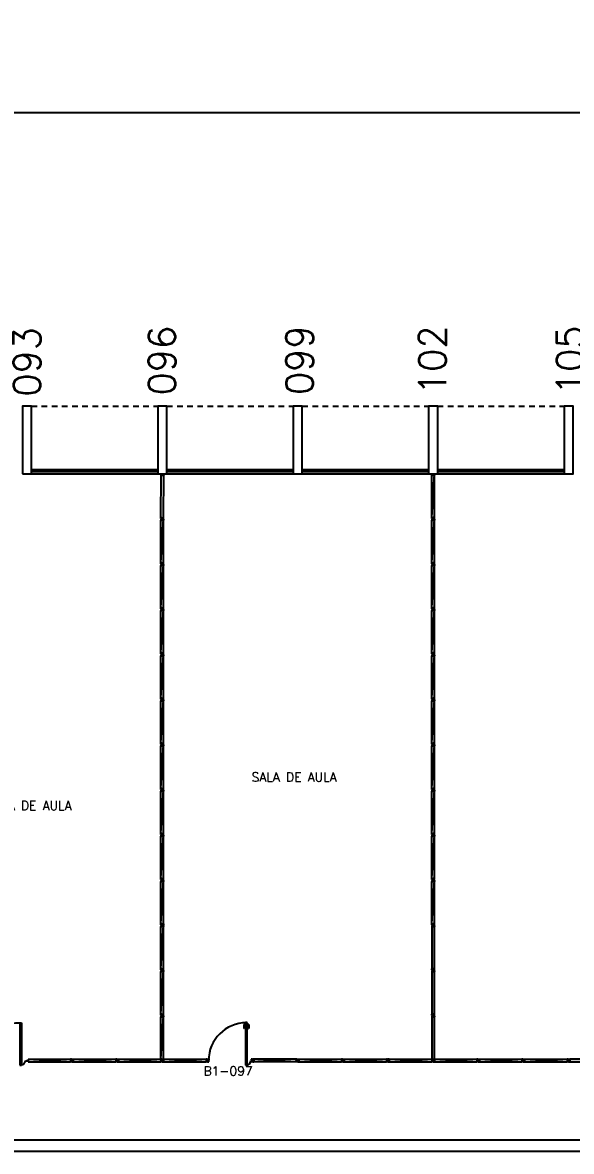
# Model space of a CAD drawing. Header units: millimetres. Extents: x 2641 to 2879, y 1208 to 1302.
# Drawn here: x 2746.93 to 2759.09, y 1276.88 to 1301.9 of the extents above; entities that cross this region are included whole.
import ezdxf
from ezdxf.enums import TextEntityAlignment as Align

# ---------------------------------------------------------------- set-up
doc = ezdxf.new("R2010")
doc.units = ezdxf.units.MM
doc.linetypes.add('HIDDEN2', pattern=[0.1875, 0.125, -0.0625])
for name, color, linetype in [('ALV', 2, 'Continuous'), ('AREA', 2, 'Continuous'), ('BANC', 2, 'Continuous'), ('DIV', 2, 'Continuous'), ('ESQ', 1, 'Continuous'), ('ESTR', 3, 'Continuous'), ('NOPILAR1', 2, 'Continuous'), ('PROJ', 1, 'HIDDEN2'), ('TEXTO-ENDEREÇO', 2, 'Continuous'), ('TEXTOCENTROCUSTO', 2, 'Continuous')]:
    doc.layers.add(name, color=color, linetype=linetype)
doc.styles.add('1', font='romans.shx')
doc.styles.add('NOPILAR', font='simplex.shx', dxfattribs={"height": 0.6})
doc.styles.add('UNB-100', font='simplex.shx', dxfattribs={"height": 0.2})
doc.styles.add('UNB-100-1', font='simplex.shx', dxfattribs={"height": 0.2})
doc.dimstyles.new('1-600', dxfattribs={"dimtxt": 1.1, "dimasz": 2.5, "dimexe": 2, "dimexo": 4, "dimgap": 0.2, "dimtad": 1, "dimdec": 0, "dimzin": 4, "dimdsep": 46, "dimlunit": 6, "dimtxsty": '1', "dimblk1": 'NONE', "dimblk2": 'NONE', "dimsah": 1, "dimcen": 0, "dimclrd": 2, "dimclre": 2, "dimclrt": 2, "dimadec": 0, "dimazin": 0, "dimtfac": 1, "dimtdec": 0, "dimtmove": 2, "dimatfit": 3, "dimldrblk": 'NONE', "dimfxl": 1, "dimtolj": 1, "dimtzin": 0, "dimarcsym": 0})

# ---------------------------------------------------------------- blocks, each defined once
blk = doc.blocks.new('PILAR-SLS')
blk.add_lwpolyline([(0, -1.5), (0.2, -1.5), (0.2, 0), (0, 0)], close=True)
blk = doc.blocks.new('*D54')
at = {"layer": 'DEFPOINTS', "color": 0, "transparency": 16777216}
for p in [(2653.93, 1299.895), (2653.93, 1293.396), (2876.13, 1293.396)]:
    blk.add_point(p, dxfattribs=at)
at = {"layer": 'TEXTOCENTROCUSTO', "color": 2, "lineweight": -2, "transparency": 16777216}
for p, q in [((2653.93, 1297.396), (2653.93, 1301.895)), ((2876.13, 1297.396), (2876.13, 1301.895)), ((2876.13, 1299.895), (2653.93, 1299.895))]:
    blk.add_line(p, q, dxfattribs=at)
at = {"layer": 'TEXTOCENTROCUSTO', "color": 2, "transparency": 16777216, "insert": (2765.03, 1300.645), "char_height": 1.1, "attachment_point": 5, "rotation": 0, "style": '1'}
blk.add_mtext('\\A1;PRC', dxfattribs=at)
blk = doc.blocks.new('_NONE')
at = {"color": 0, "linetype": 'ByBlock'}
blk.add_circle((0, 0), 0.25, dxfattribs=at)
blk = doc.blocks.new('PDVDP-SLS')
for p, q in [((0.112, 0.84), (0.112, -0.1)), ((0.147, 0.84), (0.112, 0.84)), ((0.147, 0.84), (0.147, -0.1)), ((1.853, 0.84), (1.888, 0.84)), ((1.853, 0.84), (1.853, -0.1)), ((1.888, 0.84), (1.888, -0.1)), ((0.009, 0), (-0.009, 0)), ((0, -0.012), (0, 0.01)), ((0.147, -0.1), (0.112, -0.1))]:
    blk.add_line(p, q)
for centre, radius, start, end in [((0.148, -0.002), 0.843, 0, 90), ((1.853, -0.002), 0.843, 90, 180), ((0.131, 0), 0.101, 180, 270), ((1.87, 0), 0.101, 270, 0)]:
    blk.add_arc(centre, radius, start, end)
blk = doc.blocks.new('DIVMT-SLS')
for p, q in [((-0.03, 0.03), (-0.03, 0.006)), ((-0.008, 0.03), (-0.03, 0.03)), ((-0.0185, 0.006), (-0.03, 0.006)), ((-0.0185, -0.006), (-0.0185, 0.006)), ((-0.008, 0.03), (-0.008, 0.02)), ((-0.008, 0.02), (0.008, 0.02)), ((-0.0051, 0), (0.0051, 0)), ((0.0051, 0), (-0.0051, 0)), ((-0.0051, 0), (0.0051, 0)), ((0.97, -0.03), (0, 0.03)), ((0, -0.0051), (0, 0.0051)), ((0, 0.0051), (0, -0.0051)), ((0.008, 0.03), (0.008, 0.02)), ((0.008, 0.03), (0.03, 0.03)), ((0.0205, 0.006), (0.03, 0.006)), ((0.0205, -0.006), (0.0205, 0.006)), ((0.0205, 0.006), (0.0205, -0.006)), ((0.0205, 0.006), (0.03, 0.006)), ((0.97, 0.03), (0.03, 0.03)), ((0.03, 0.006), (0.03, 0.03)), ((0.03, -0.03), (0.03, 0.03)), ((0.03, -0.005), (0.03, 0.005)), ((0.97, 0.03), (0.97, 0.009)), ((0.97, 0.009), (0.97, 0.027)), ((0.9795, 0.006), (0.97, 0.006)), ((0.97, -0.005), (0.97, 0.005)), ((0.9795, 0.006), (0.9795, -0.006)), ((1.0051, 0), (0.9949, 0)), ((1, 0.0051), (1, -0.0051)), ((-0.0185, -0.006), (-0.03, -0.006)), ((-0.03, -0.03), (-0.03, -0.006)), ((-0.008, -0.03), (-0.03, -0.03)), ((-0.008, -0.03), (-0.008, -0.02)), ((-0.008, -0.02), (0.008, -0.02)), ((0.008, -0.03), (0.008, -0.02)), ((0.008, -0.03), (0.03, -0.03)), ((0.0205, -0.006), (0.03, -0.006)), ((0.0205, -0.006), (0.03, -0.006)), ((0.03, -0.006), (0.03, -0.03)), ((0.97, -0.03), (0.03, -0.03)), ((0.9795, -0.006), (0.97, -0.006)), ((0.97, -0.009), (0.97, -0.027))]:
    blk.add_line(p, q)
blk = doc.blocks.new('MTT-SLS')
for p, q in [((-0.008, 0.03), (-0.03, 0.03)), ((-0.03, 0.03), (-0.03, 0.006)), ((-0.0185, 0.006), (-0.03, 0.006)), ((-0.0185, -0.006), (-0.0185, 0.006)), ((-0.008, 0.03), (-0.008, 0.02)), ((-0.008, 0.02), (0.008, 0.02)), ((-0.0051, 0), (0.0051, 0)), ((0, -0.0051), (0, 0.0051)), ((0.008, 0.03), (0.03, 0.03)), ((0.008, 0.03), (0.008, 0.02)), ((0.0205, -0.006), (0.0205, 0.006)), ((0.0205, 0.006), (0.03, 0.006)), ((0.03, 0.006), (0.03, 0.03)), ((-0.03, -0.03), (-0.03, -0.006)), ((-0.0185, -0.006), (-0.03, -0.006)), ((-0.008, -0.03), (-0.03, -0.03)), ((-0.008, -0.02), (0.008, -0.02)), ((-0.008, -0.03), (-0.008, -0.02)), ((0.008, -0.03), (0.008, -0.02)), ((0.008, -0.03), (0.03, -0.03)), ((0.0205, -0.006), (0.03, -0.006)), ((0.03, -0.006), (0.03, -0.03))]:
    blk.add_line(p, q)
blk = doc.blocks.new('DIVINI-SLS')
for p, q in [((-0.005, 0), (0.005, 0)), ((0.008, 0.02), (0, 0.02)), ((0, 0.001), (0, 0.02)), ((0, -0.005), (0, 0.005)), ((0, -0.02), (0, 0.001)), ((0.008, 0.03), (0.03, 0.03)), ((0.008, 0.03), (0.008, 0.02)), ((0.02, 0.006), (0.03, 0.006)), ((0.02, 0.006), (0.02, -0.006)), ((0.02, -0.004), (0.02, 0.004)), ((0.023, 0.006), (0.027, 0.006)), ((0.97, 0.03), (0.03, 0.03)), ((0.03, -0.03), (0.03, 0.03)), ((0.03, 0.009), (0.03, 0.027)), ((0.03, -0.005), (0.03, 0.005)), ((0.97, 0.03), (0.97, 0.009)), ((0.97, -0.03), (0.97, 0.03)), ((0.97, 0.009), (0.97, 0.027)), ((0.98, 0.006), (0.97, 0.006)), ((0.97, -0.005), (0.97, 0.005)), ((0.98, 0.006), (0.98, -0.006)), ((0.99, 0), (1.008, 0)), ((0.999, 0.006), (0.999, -0.006)), ((0, -0.02), (0.008, -0.02)), ((0.008, -0.03), (0.008, -0.02)), ((0.008, -0.03), (0.03, -0.03)), ((0.02, -0.006), (0.03, -0.006)), ((0.023, -0.006), (0.027, -0.006)), ((0.03, -0.009), (0.03, -0.027)), ((0.97, -0.03), (0.03, -0.03)), ((0.98, -0.006), (0.97, -0.006)), ((0.97, -0.009), (0.97, -0.027))]:
    blk.add_line(p, q)
blk = doc.blocks.new('PDVD-SLS')
at = {"layer": 'DIV'}
for p, q in [((-0.192, 0.8), (-0.152, 0.8)), ((-0.192, 0.8), (-0.192, 0.71)), ((-0.182, 0.79), (-0.152, 0.79)), ((-0.182, 0.79), (-0.182, 0.71)), ((-0.153, 0.84), (-0.153, -0.1)), ((-0.118, 0.84), (-0.153, 0.84)), ((-0.118, -0.1), (-0.118, 0.84)), ((-0.078, 0.8), (-0.118, 0.8)), ((-0.088, 0.79), (-0.118, 0.79)), ((-0.088, 0.79), (-0.088, 0.71)), ((-0.078, 0.8), (-0.078, 0.71)), ((-0.182, 0.71), (-0.192, 0.71)), ((-0.088, 0.71), (-0.078, 0.71)), ((-0.118, -0.1), (-0.118, 0.043)), ((-0.118, -0.1), (-0.118, 0.029)), ((-0.153, -0.1), (-0.118, -0.1))]:
    blk.add_line(p, q, dxfattribs=at)
for centre, radius, start, end in [((-0.133, 0), 0.839, 90.1717, 180), ((-0.138, 0), 0.1, 271.4326, 0)]:
    blk.add_arc(centre, radius, start, end, dxfattribs=at)
blk = doc.blocks.new('Div_Relocada')
at = {"layer": 'ALV'}
blk.add_hatch(color=8, dxfattribs=at).paths.add_polyline_path([(0.97, 0.03), (0.03, 0.03), (0.03, -0.03), (0.97, -0.03)])
for p, q in [((-0.0051, 0), (0.0051, 0)), ((0, -0.0051), (0, 0.0051)), ((0.0205, -0.006), (0.0205, 0.006)), ((0.0205, 0.006), (0.03, 0.006)), ((0.97, 0.006), (0.97, 0.03)), ((0.992, 0.03), (0.97, 0.03)), ((0.97, 0.03), (0.97, -0.03)), ((0.9795, 0.006), (0.97, 0.006)), ((0.9795, 0.006), (0.97, 0.006)), ((0.97, 0.005), (0.97, -0.005)), ((0.9795, 0.006), (0.9795, -0.006)), ((0.9795, -0.006), (0.9795, 0.006)), ((0.992, 0.03), (0.992, 0.02)), ((1.008, 0.02), (0.992, 0.02)), ((1.0051, 0), (0.9949, 0)), ((0.9949, 0), (1.0051, 0)), ((1.0051, 0), (0.9949, 0)), ((1, 0.0051), (1, -0.0051)), ((1, -0.0051), (1, 0.0051)), ((1.008, 0.03), (1.008, 0.02)), ((1.008, 0.03), (1.03, 0.03)), ((1.0185, 0.006), (1.03, 0.006)), ((1.0185, 0.006), (1.0185, -0.006)), ((1.03, 0.03), (1.03, 0.006)), ((0.0205, -0.006), (0.03, -0.006)), ((0.97, -0.006), (0.97, -0.03)), ((0.9795, -0.006), (0.97, -0.006)), ((0.9795, -0.006), (0.97, -0.006)), ((0.992, -0.03), (0.97, -0.03)), ((0.992, -0.03), (0.992, -0.02)), ((1.008, -0.02), (0.992, -0.02)), ((1.008, -0.03), (1.008, -0.02)), ((1.008, -0.03), (1.03, -0.03)), ((1.0185, -0.006), (1.03, -0.006)), ((1.03, -0.03), (1.03, -0.006))]:
    blk.add_line(p, q)
blk.add_lwpolyline([(0.03, -0.03), (0.97, -0.03), (0.97, 0.03), (0.03, 0.03)], close=True)

msp = doc.modelspace()

# ---------------------------------------------------------------- linework, layer by layer
for p, q in [((2750.035, 1281.928), (2750.057, 1281.928)), ((2750.035, 1281.868), (2750.057, 1281.868)), ((2750.045, 1281.904), (2750.057, 1281.904)), ((2750.045, 1281.904), (2750.045, 1281.892)), ((2750.045, 1281.892), (2750.057, 1281.892)), ((2750.057, 1281.928), (2750.057, 1281.904)), ((2750.057, 1281.868), (2750.057, 1281.892)), ((2752.018, 1278.928), (2752, 1278.928)), ((2752.021, 1278.918), (2752.021, 1278.928)), ((2752.033, 1278.918), (2752.021, 1278.918)), ((2752.022, 1278.928), (2752.032, 1278.928)), ((2752.032, 1278.898), (2752.022, 1278.898)), ((2752.027, 1278.892), (2752.027, 1278.903)), ((2752.033, 1278.918), (2752.033, 1278.928)), ((2752.036, 1278.928), (2752.054, 1278.928)), ((2752.057, 1278.928), (2752.036, 1278.928)), ((2755.018, 1278.928), (2755, 1278.928)), ((2755.021, 1278.918), (2755.021, 1278.928)), ((2755.033, 1278.918), (2755.021, 1278.918)), ((2755.022, 1278.928), (2755.032, 1278.928)), ((2755.032, 1278.898), (2755.022, 1278.898)), ((2755.027, 1278.892), (2755.027, 1278.903)), ((2755.033, 1278.918), (2755.033, 1278.928)), ((2755.036, 1278.928), (2755.054, 1278.928)), ((2755.057, 1278.928), (2755.036, 1278.928))]:
    msp.add_line(p, q)
at = {"layer": 'BANC'}
for p, q in [((2876.027, 1277.135), (2654.13, 1277.135)), ((2876.027, 1276.885), (2654.13, 1276.885))]:
    msp.add_line(p, q, dxfattribs=at)
at = {"layer": 'DIV'}
for p, q in [((2750, 1291.888), (2750, 1291.896)), ((2755.997, 1290.928), (2756.057, 1291.898)), ((2755.997, 1291.89), (2756.007, 1291.89)), ((2755.997, 1291.89), (2755.997, 1291.868)), ((2755.997, 1290.928), (2755.997, 1291.868)), ((2756.021, 1291.868), (2755.997, 1291.868)), ((2755.997, 1291.868), (2756.057, 1291.868)), ((2756.007, 1291.896), (2756.007, 1291.89)), ((2756.021, 1291.877), (2756.033, 1291.877)), ((2756.021, 1291.877), (2756.021, 1291.868)), ((2756.033, 1291.877), (2756.021, 1291.877)), ((2756.021, 1291.877), (2756.021, 1291.868)), ((2756.022, 1291.868), (2756.032, 1291.868)), ((2756.033, 1291.877), (2756.033, 1291.868)), ((2756.033, 1291.877), (2756.033, 1291.868)), ((2756.033, 1291.868), (2756.057, 1291.868)), ((2756.047, 1291.896), (2756.047, 1291.89)), ((2756.057, 1291.89), (2756.047, 1291.89)), ((2756.057, 1291.89), (2756.057, 1291.868)), ((2756.057, 1290.928), (2756.057, 1291.868)), ((2756.018, 1290.928), (2756, 1290.928)), ((2756.021, 1290.918), (2756.021, 1290.928)), ((2756.033, 1290.918), (2756.021, 1290.918)), ((2756.022, 1290.928), (2756.032, 1290.928)), ((2756.032, 1290.898), (2756.022, 1290.898)), ((2756.027, 1290.892), (2756.027, 1290.903)), ((2756.033, 1290.918), (2756.033, 1290.928)), ((2756.036, 1290.928), (2756.054, 1290.928)), ((2756.057, 1290.928), (2756.036, 1290.928))]:
    msp.add_line(p, q, dxfattribs=at)
at = {"layer": 'ESQ'}
for p, q in [((2747.13, 1291.996), (2749.93, 1291.996)), ((2747.13, 1291.946), (2749.93, 1291.946)), ((2747.13, 1291.896), (2749.93, 1291.896)), ((2750.13, 1291.996), (2752.93, 1291.996)), ((2750.13, 1291.946), (2752.93, 1291.946)), ((2750.13, 1291.896), (2752.93, 1291.896)), ((2753.13, 1291.996), (2755.93, 1291.996)), ((2753.13, 1291.946), (2755.93, 1291.946)), ((2753.13, 1291.896), (2755.93, 1291.896)), ((2756.13, 1291.996), (2758.93, 1291.996)), ((2756.13, 1291.946), (2758.93, 1291.946)), ((2756.13, 1291.896), (2758.93, 1291.896))]:
    msp.add_line(p, q, dxfattribs=at)
at = {"layer": 'PROJ'}
for p, q in [((2747.13, 1293.396), (2749.93, 1293.396)), ((2750.13, 1293.396), (2752.93, 1293.396)), ((2753.13, 1293.396), (2755.93, 1293.396)), ((2756.13, 1293.396), (2758.93, 1293.396))]:
    msp.add_line(p, q, dxfattribs=at)

# ---------------------------------------------------------------- block references
at = {"layer": 'DIV'}
for name, p, rotation in [('DIVINI-SLS', (2750.03, 1291.896), 269.8217819123598), ('DIVMT-SLS', (2750.027, 1290.898), 270), ('DIVMT-SLS', (2756.027, 1290.898), 270), ('DIVMT-SLS', (2750.027, 1289.898), 270), ('DIVMT-SLS', (2756.027, 1289.898), 270), ('DIVMT-SLS', (2750.027, 1288.898), 270), ('DIVMT-SLS', (2756.027, 1288.898), 270), ('DIVMT-SLS', (2750.027, 1287.898), 270), ('DIVMT-SLS', (2756.027, 1287.898), 270), ('DIVMT-SLS', (2750.027, 1286.898), 270), ('DIVMT-SLS', (2756.027, 1286.898), 270), ('DIVMT-SLS', (2750.027, 1285.898), 270), ('DIVMT-SLS', (2756.027, 1285.898), 270), ('DIVMT-SLS', (2750.027, 1284.898), 270), ('DIVMT-SLS', (2756.027, 1284.898), 270), ('DIVMT-SLS', (2750.027, 1283.898), 270), ('DIVMT-SLS', (2756.027, 1283.898), 270), ('DIVMT-SLS', (2750.027, 1282.898), 270), ('DIVMT-SLS', (2756.027, 1282.898), 270), ('DIVMT-SLS', (2750.027, 1281.898), 270), ('Div_Relocada', (2756.027, 1280.898), 90), ('DIVMT-SLS', (2750.027, 1280.898), 270), ('Div_Relocada', (2756.027, 1279.898), 90), ('DIVMT-SLS', (2750.027, 1279.898), 270), ('Div_Relocada', (2756.027, 1278.898), 90), ('DIVMT-SLS', (2748.027, 1278.898), 180), ('DIVMT-SLS', (2749.027, 1278.898), 180), ('DIVMT-SLS', (2750.027, 1278.898), 180), ('DIVMT-SLS', (2751.027, 1278.898), 180), ('DIVMT-SLS', (2754.027, 1278.898), 180), ('DIVMT-SLS', (2755.027, 1278.898), 180), ('DIVMT-SLS', (2756.027, 1278.898), 180), ('DIVMT-SLS', (2757.027, 1278.898), 180), ('DIVMT-SLS', (2758.027, 1278.898), 180), ('DIVMT-SLS', (2759.027, 1278.898), 180)]:
    msp.add_blockref(name, p, dxfattribs=dict(at, rotation=rotation))
at = {"layer": 'DIV', "xscale": -1}
msp.add_blockref('PDVDP-SLS', (2747.021, 1278.895), dxfattribs=at)
at = {"layer": 'DIV'}
for name, p in [('PDVD-SLS', (2752.027, 1278.898)), ('MTT-SLS', (2750.027, 1278.898)), ('MTT-SLS', (2753.027, 1278.898)), ('Div_Relocada', (2759.027, 1278.898))]:
    msp.add_blockref(name, p, dxfattribs=at)
at = {"layer": 'DIV', "xscale": -1, "rotation": 180}
msp.add_blockref('DIVMT-SLS', (2752.027, 1278.898), dxfattribs=at)
at = {"layer": 'ESTR'}
for p in [(2746.93, 1293.396), (2749.93, 1293.396), (2752.93, 1293.396), (2755.93, 1293.396), (2758.93, 1293.396)]:
    msp.add_blockref('PILAR-SLS', p, dxfattribs=at)

# ---------------------------------------------------------------- texts
at = {"layer": 'AREA', "style": 'UNB-100'}
for s, p in [('SALA DE AULA ', (2753.018, 1285.079)), ('SALA DE AULA', (2747.077, 1284.449))]:
    msp.add_text(s, height=0.2, dxfattribs=at).set_placement(p, align=Align.CENTER)
at = {"layer": 'NOPILAR1', "style": 'NOPILAR'}
for s, p in [('093', (2747.33, 1293.607)), ('096', (2750.323, 1293.634)), ('099', (2753.37, 1293.643)), ('102', (2756.315, 1293.643)), ('105', (2759.361, 1293.643))]:
    msp.add_text(s, height=0.6, rotation=90, dxfattribs=at).set_placement(p)
at = {"layer": 'TEXTO-ENDEREÇO', "style": 'UNB-100-1'}
msp.add_text('B1-097', height=0.2, dxfattribs=at).set_placement((2750.942, 1278.568))

# ---------------------------------------------------------------- dimensions: what is measured, and where the dimension line sits
at = {"layer": 'TEXTOCENTROCUSTO'}
dim = msp.add_aligned_dim(p1=(2876.13, 1293.396), p2=(2653.93, 1293.396), distance=-6.499, text='PRC', dimstyle='1-600', dxfattribs=at)
dim.commit()
dim.dimension.update_dxf_attribs({"geometry": '*D54', "text_midpoint": (2765.03, 1300.645)})

doc.saveas('drawing.dxf')
